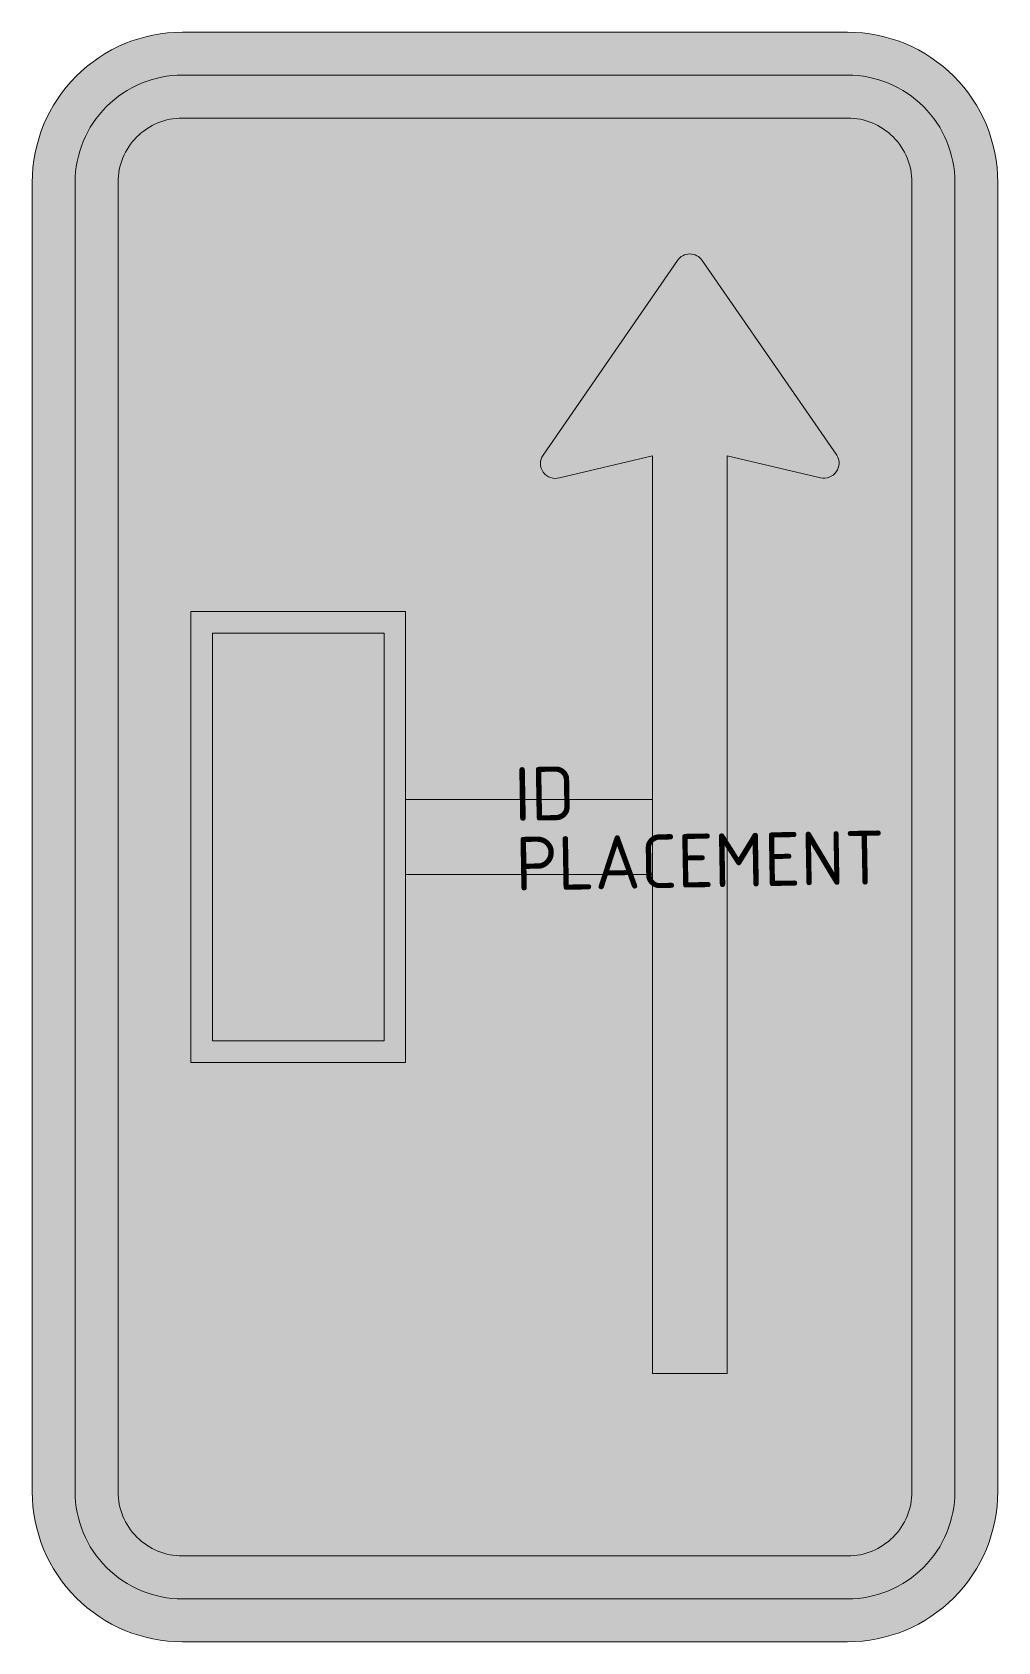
# Model space of a CAD drawing. Extents: x -2.25 to 2.25, y -3.75 to 3.75.
import ezdxf
from ezdxf.enums import TextEntityAlignment as Align

# ---------------------------------------------------------------- set-up
doc = ezdxf.new("R2010")
doc.units = 0
doc.styles.add('NLCS-ISO', font='NLCS-ISO.ttf', dxfattribs={"height": 0.25})

msp = doc.modelspace()

# ---------------------------------------------------------------- hatches: boundary and pattern name
at = {"true_color": 0x005b8c}
h = msp.add_hatch(color=146, dxfattribs=at)
h.dxf.hatch_style = 1
h.paths.add_polyline_path([(-2.25, 3.05), (-2.25, -3.05, 0.414214), (-1.55, -3.75), (0, -3.75), (0, -3.55), (-1.55, -3.55, -0.414214), (-2.05, -3.05), (-2.05, 3.05, -0.414214), (-1.55, 3.55), (0, 3.55), (0, 3.75), (-1.55, 3.75, 0.414214)])
h = msp.add_hatch(color=146, dxfattribs=at)
h.dxf.hatch_style = 1
h.paths.add_polyline_path([(1.55, 3.75), (0, 3.75), (0, 3.55), (1.55, 3.55, -0.414214), (2.05, 3.05), (2.05, -3.05, -0.414214), (1.55, -3.55), (0, -3.55), (0, -3.75), (1.55, -3.75, 0.414214), (2.25, -3.05), (2.25, 3.05, 0.414214)])
at = {"true_color": 0xf1f0ea}
h = msp.add_hatch(color=7, dxfattribs=at)
h.dxf.hatch_style = 1
h.paths.add_polyline_path([(-1.55, -3.35, -0.414214), (-1.85, -3.05), (-1.85, 3.05, -0.414214), (-1.55, 3.35), (0, 3.35), (0, 3.55), (-1.55, 3.55, 0.414214), (-2.05, 3.05), (-2.05, -3.05, 0.414214), (-1.55, -3.55), (0, -3.55), (0, -3.35)])
h = msp.add_hatch(color=7, dxfattribs=at)
h.dxf.hatch_style = 1
h.paths.add_polyline_path([(0, -3.35), (0, -3.55), (1.55, -3.55, 0.414214), (2.05, -3.05), (2.05, 3.05, 0.414214), (1.55, 3.55), (0, 3.55), (0, 3.35), (1.55, 3.35, -0.414214), (1.85, 3.05), (1.85, -3.05, -0.414214), (1.55, -3.35)])
at = {"true_color": 0x005b8c}
h = msp.add_hatch(color=146, dxfattribs=at)
h.dxf.hatch_style = 1
h.paths.add_polyline_path([(1.85, 3.05, 0.414214), (1.55, 3.35), (-1.55, 3.35, 0.414214), (-1.85, 3.05), (-1.85, -3.05, 0.414214), (-1.55, -3.35), (1.55, -3.35, 0.414214), (1.85, -3.05)])
h.paths.add_polyline_path([(0.1305, 1.7794), (0.7565, 2.6861, -0.524811), (0.8727, 2.6863), (1.5003, 1.7794, -0.662219), (1.4235, 1.6742), (0.9888, 1.7762), (0.9888, -2.5), (0.6405, -2.5), (0.6405, -0.175), (-0.5103, -0.175), (-0.5103, -1.05), (-1.5103, -1.05), (-1.5103, 1.05), (-0.5103, 1.05), (-0.5103, 0.175), (0.6405, 0.175), (0.6405, 1.7762), (0.2074, 1.6742, -0.710653)], flags=16)
h.paths.add_polyline_path([(-0.6103, 0.95), (-0.6103, -0.95), (-1.4103, -0.95), (-1.4103, 0.95)], flags=0)
at = {"true_color": 0xf1f0ea}
h = msp.add_hatch(color=7, dxfattribs=at)
h.dxf.hatch_style = 1
edge = h.paths.add_edge_path()
edge.add_arc((0.8147, 2.6461), 0.0706, 34.6849, 145.44885)
edge.add_line((0.7565, 2.6861), (0.1305, 1.7794))
edge.add_arc((0.1873, 1.7402), 0.069, 145.38198, 286.98044)
edge.add_line((0.2074, 1.6742), (0.6405, 1.7762))
edge.add_line((0.6405, 1.7762), (0.6405, -2.5))
edge.add_line((0.6405, -2.5), (0.9888, -2.5))
edge.add_line((0.9888, -2.5), (0.9888, 1.7762))
edge.add_line((0.9888, 1.7762), (1.4235, 1.6742))
edge.add_arc((1.4396, 1.7431), 0.0707, 256.79448, 390.84763)
edge.add_line((1.5003, 1.7794), (0.8727, 2.6863))
h = msp.add_hatch(color=7, dxfattribs=at)
h.dxf.hatch_style = 1
h.paths.add_polyline_path([(-1.5103, 0), (-1.5103, 1.05), (-0.5103, 1.05), (-0.5103, 0), (-0.6103, 0), (-0.6103, 0.95), (-1.4103, 0.95), (-1.4103, 0)])
at = {"true_color": 0xbb1e10}
h = msp.add_hatch(color=22, dxfattribs=at)
h.dxf.hatch_style = 1
h.paths.add_polyline_path([(-0.6103, 0.95), (-0.6103, -0.95), (-1.4103, -0.95), (-1.4103, 0.95)])
at = {"true_color": 0xf1f0ea}
h = msp.add_hatch(color=7, dxfattribs=at)
h.dxf.hatch_style = 1
h.paths.add_polyline_path([(-0.5103, 0.175), (0.6405, 0.175), (0.6405, -0.175), (-0.5103, -0.175)])
h = msp.add_hatch(color=7, dxfattribs=at)
h.dxf.hatch_style = 1
h.paths.add_polyline_path([(-1.5103, -1.05), (-1.5103, 0), (-1.4103, 0), (-1.4103, -0.95), (-0.6103, -0.95), (-0.6103, 0), (-0.5103, 0), (-0.5103, -1.05)])

# ---------------------------------------------------------------- linework, layer by layer
at = {"color": 146, "lineweight": 0, "true_color": 0x005b8c}
msp.add_lwpolyline([(-1.55, -3.75), (1.55, -3.75, 0.414214), (2.25, -3.05), (2.25, 3.05, 0.414214), (1.55, 3.75), (-1.55, 3.75, 0.414214), (-2.25, 3.05), (-2.25, -3.05, 0.414214)], format="xyb", close=True, dxfattribs=at)
at = {"color": 7, "lineweight": 0, "true_color": 0xf1f0ea}
for points in [[(-1.55, -3.55), (1.55, -3.55, 0.414214), (2.05, -3.05), (2.05, 3.05, 0.414214), (1.55, 3.55), (-1.55, 3.55, 0.414214), (-2.05, 3.05), (-2.05, -3.05, 0.414214)], [(-1.55, -3.35), (1.55, -3.35, 0.414214), (1.85, -3.05), (1.85, 3.05, 0.414214), (1.55, 3.35), (-1.55, 3.35, 0.414214), (-1.85, 3.05), (-1.85, -3.05, 0.414214)], [(0.9888, -2.5), (0.9888, 1.7762), (1.4235, 1.6742, 0.662219), (1.5003, 1.7794), (0.8727, 2.6863, 0.524067), (0.7566, 2.6863), (0.1305, 1.7794, 0.710653), (0.2074, 1.6742), (0.6405, 1.7762), (0.6405, -2.5)]]:
    msp.add_lwpolyline(points, format="xyb", close=True, dxfattribs=at)
for points in [[(-0.5103, 1.05), (-0.5103, -1.05), (-1.5103, -1.05), (-1.5103, 1.05)], [(-0.6103, 0.95), (-0.6103, -0.95), (-1.4103, -0.95), (-1.4103, 0.95)], [(0.6405, -0.175), (-0.5103, -0.175), (-0.5103, 0.175), (0.6405, 0.175)]]:
    msp.add_lwpolyline(points, close=True, dxfattribs=at)

# ---------------------------------------------------------------- texts
at = {"style": 'NLCS-ISO'}
msp.add_attdef('ID', text='', height=0.25, rotation=1, dxfattribs=at).set_placement((0, 0), align=Align.BOTTOM_LEFT)
msp.add_attdef('PLACEMENT', text='', height=0.25, rotation=1, dxfattribs=at).set_placement((0, 0), align=Align.TOP_LEFT)

doc.saveas('drawing.dxf')
